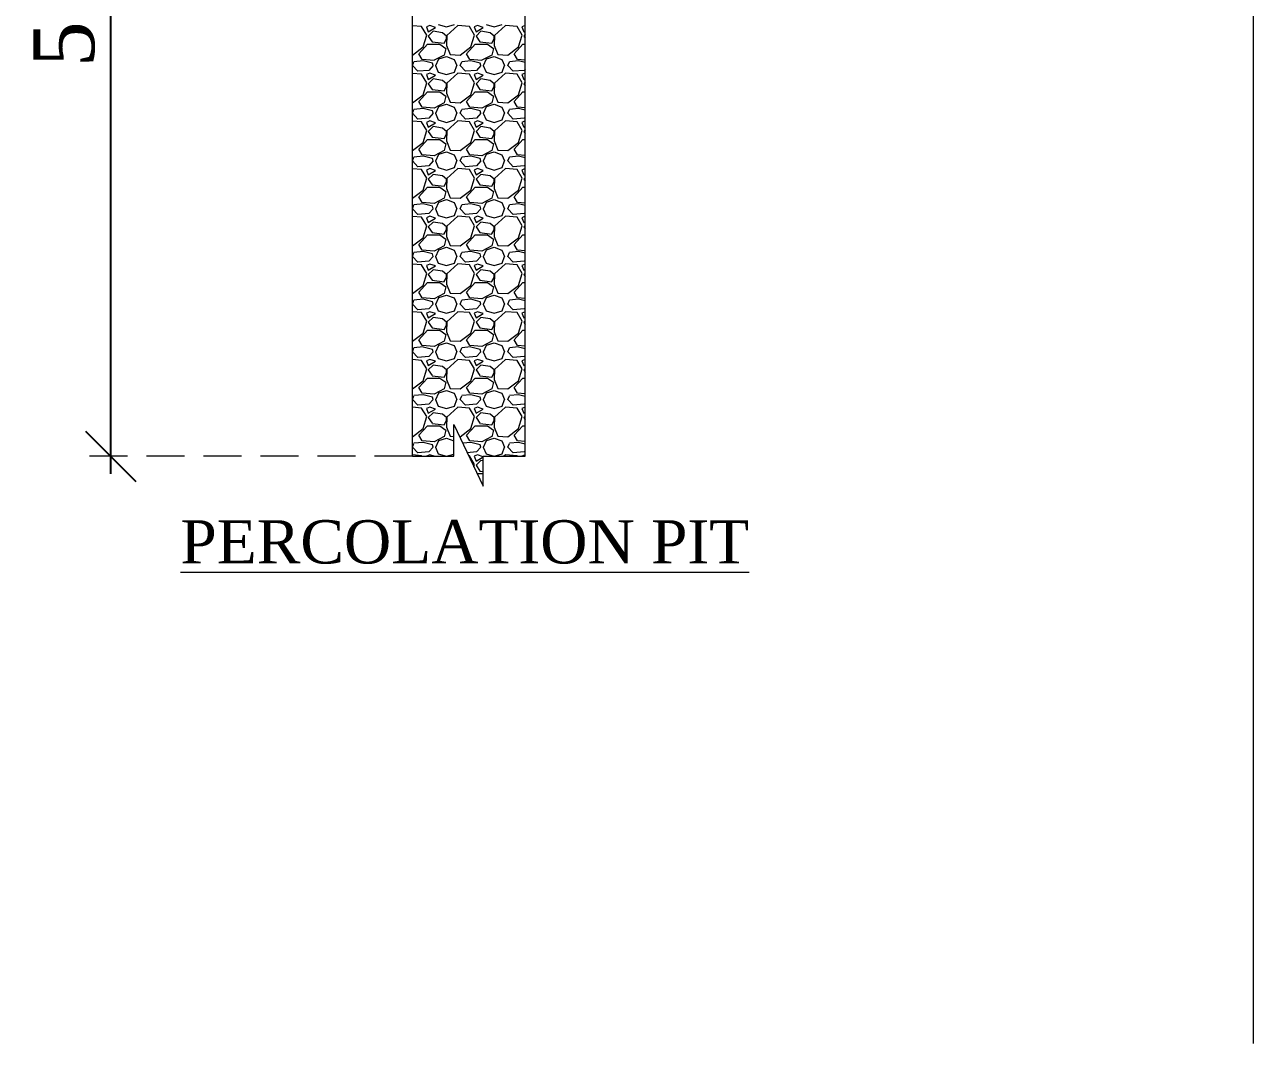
# Model space of a CAD drawing. Header units: metres. Extents: x -296 to -169, y -1394 to -1313.
# Drawn here: x -281.13 to -273.04, y -1393.79 to -1387.09 of the extents above; entities that cross this region are included whole.
import ezdxf

# ---------------------------------------------------------------- set-up
doc = ezdxf.new("R2010")
doc.units = ezdxf.units.M
doc.header["$MEASUREMENT"] = 0
doc.header["$PDMODE"] = 2
doc.linetypes.add('HIDDEN', pattern=[0.375, 0.25, -0.125])
doc.styles.add('Arial-Bold', font='times.ttf')
doc.styles.add('style3', font='times.ttf')
doc.dimstyles.new('Dimension_Inner', dxfattribs={"dimtxt": 0.23, "dimasz": 0.17, "dimexe": 0.18, "dimexo": 0.0625, "dimgap": 0.1, "dimtad": 1, "dimzin": 0, "dimdsep": 46, "dimtxsty": 'Standard', "dimblk": 'ARCHTICK', "dimcen": 0.09, "dimdle": 0.115, "dimse1": 1, "dimse2": 1, "dimclrd": 8, "dimclre": 3, "dimclrt": 9, "dimadec": 0, "dimazin": 0, "dimtfac": 1, "dimtix": 1, "dimtofl": 0, "dimtmove": 1, "dimatfit": 0, "dimfxl": 0, "dimtolj": 1, "dimtzin": 0, "dimarcsym": 0})

# ---------------------------------------------------------------- blocks, each defined once
blk = doc.blocks.new('_OBLIQUE')
at = {"color": 0, "linetype": 'ByBlock'}
blk.add_line((-0.5, -0.5), (0.5, 0.5), dxfattribs=at)
blk = doc.blocks.new('*D100')
at = {"color": 7, "linetype": 'ByBlock', "lineweight": -3, "ltscale": 0.01}
blk.add_line((-280.5598, -1390.0461), (-280.5598, -1383.6385), dxfattribs=at)
at = {"layer": 'Defpoints', "color": 0, "linetype": 'ByBlock', "lineweight": -3, "ltscale": 0.01}
for p in [(-280.5735, -1383.7535), (-280.5598, -1383.7535), (-280.5735, -1389.9311)]:
    blk.add_point(p, dxfattribs=at)
at = {"color": 7, "linetype": 'ByBlock', "lineweight": -3, "ltscale": 0.01, "xscale": 0.33, "yscale": 0.33, "zscale": 0.33}
for p, rotation in [((-280.5598, -1383.7535), 90), ((-280.5598, -1389.9311), 270)]:
    blk.add_blockref('_OBLIQUE', p, dxfattribs=dict(at, rotation=rotation))
at = {"color": 7, "linetype": 'ByBlock', "lineweight": 18, "ltscale": 0.01, "insert": (-280.8638, -1386.8423), "char_height": 0.4, "attachment_point": 5, "rotation": 90, "style": 'Arial-Bold'}
blk.add_mtext('\\A1;5.00', dxfattribs=at)

msp = doc.modelspace()

# ---------------------------------------------------------------- linework, layer by layer
at = {"linetype": 'ByBlock', "lineweight": 18, "ltscale": 0.01}
msp.add_line((-273.043, -1393.794), (-273.043, -1379.4365), dxfattribs=at)
at = {"lineweight": 18, "ltscale": 0.2}
for p, q in [((-278.5749, -1389.9311), (-278.5749, -1384.9891)), ((-277.8336, -1389.9311), (-277.8336, -1384.9891)), ((-278.5145, -1387.1031), (-278.5749, -1387.0981)), ((-278.4612, -1387.0969), (-278.4832, -1387.1064)), ((-278.4235, -1387.1095), (-278.4612, -1387.0969)), ((-278.4047, -1387.0906), (-278.3514, -1387.1063)), ((-278.3514, -1387.1063), (-278.298, -1387.0907)), ((-278.2763, -1387.0966), (-278.3485, -1387.1625)), ((-278.2007, -1387.1031), (-278.276, -1387.0968)), ((-278.1474, -1387.0969), (-278.1694, -1387.1064)), ((-278.1097, -1387.1095), (-278.1474, -1387.0969)), ((-278.0909, -1387.0906), (-278.0375, -1387.1063)), ((-278.0376, -1387.1063), (-277.9842, -1387.0907)), ((-277.9625, -1387.0966), (-278.0347, -1387.1625)), ((-277.8869, -1387.1031), (-277.9622, -1387.0968)), ((-277.8336, -1387.097), (-277.8555, -1387.1064)), ((-278.48, -1387.1596), (-278.5145, -1387.1032)), ((-278.5051, -1387.2381), (-278.48, -1387.1597)), ((-278.4832, -1387.1063), (-278.4706, -1387.1377)), ((-278.4706, -1387.1377), (-278.4236, -1387.1095)), ((-278.4392, -1387.1346), (-278.4706, -1387.166)), ((-278.4706, -1387.166), (-278.4455, -1387.2036)), ((-278.3765, -1387.144), (-278.4392, -1387.1345)), ((-278.3514, -1387.166), (-278.3765, -1387.144)), ((-278.3483, -1387.1628), (-278.3514, -1387.2287)), ((-278.3514, -1387.1848), (-278.3514, -1387.166)), ((-278.1662, -1387.1596), (-278.2007, -1387.1032)), ((-278.1913, -1387.2381), (-278.1662, -1387.1597)), ((-278.1693, -1387.1063), (-278.1568, -1387.1377)), ((-278.1568, -1387.1377), (-278.1097, -1387.1095)), ((-278.1254, -1387.1346), (-278.1568, -1387.166)), ((-278.1568, -1387.166), (-278.1317, -1387.2036)), ((-278.0626, -1387.144), (-278.1254, -1387.1345)), ((-278.0376, -1387.166), (-278.0627, -1387.144)), ((-278.0344, -1387.1628), (-278.0376, -1387.2287)), ((-278.0376, -1387.1848), (-278.0376, -1387.166)), ((-277.8523, -1387.1596), (-277.8869, -1387.1032)), ((-277.8775, -1387.2381), (-277.8524, -1387.1597)), ((-277.8555, -1387.1063), (-277.843, -1387.1377)), ((-277.843, -1387.1377), (-277.8336, -1387.1321)), ((-277.8336, -1387.1566), (-277.843, -1387.166)), ((-277.843, -1387.166), (-277.8336, -1387.18)), ((-278.5742, -1387.2915), (-278.5051, -1387.2381)), ((-278.5334, -1387.2821), (-278.4769, -1387.2193)), ((-278.4769, -1387.2193), (-278.3953, -1387.2193)), ((-278.4456, -1387.204), (-278.3671, -1387.2134)), ((-278.3953, -1387.2194), (-278.3545, -1387.2476)), ((-278.3671, -1387.213), (-278.3514, -1387.1848)), ((-278.3545, -1387.2475), (-278.3671, -1387.2915)), ((-278.3514, -1387.2287), (-278.3263, -1387.2884)), ((-278.2604, -1387.2915), (-278.1913, -1387.2381)), ((-278.2196, -1387.2821), (-278.1631, -1387.2193)), ((-278.1631, -1387.2193), (-278.0815, -1387.2193)), ((-278.1317, -1387.204), (-278.0533, -1387.2134)), ((-278.0815, -1387.2194), (-278.0407, -1387.2476)), ((-278.0533, -1387.213), (-278.0376, -1387.1848)), ((-278.0407, -1387.2475), (-278.0532, -1387.2915)), ((-278.0376, -1387.2287), (-278.0125, -1387.2884)), ((-277.9465, -1387.2915), (-277.8775, -1387.2381)), ((-277.9058, -1387.2821), (-277.8493, -1387.2193)), ((-277.8493, -1387.2193), (-277.8336, -1387.2193)), ((-278.5749, -1387.2914), (-278.5742, -1387.2914)), ((-278.5742, -1387.3605), (-278.5648, -1387.3354)), ((-278.5052, -1387.3289), (-278.5648, -1387.3352)), ((-278.5115, -1387.3198), (-278.5335, -1387.2821)), ((-278.433, -1387.3261), (-278.5114, -1387.3198)), ((-278.4424, -1387.3448), (-278.5051, -1387.3291)), ((-278.3672, -1387.2913), (-278.4331, -1387.3258)), ((-278.4204, -1387.3605), (-278.4016, -1387.3166)), ((-278.4016, -1387.3166), (-278.3514, -1387.3009)), ((-278.3514, -1387.3009), (-278.3012, -1387.3197)), ((-278.3263, -1387.2883), (-278.2604, -1387.2914)), ((-278.3011, -1387.3197), (-278.2823, -1387.3605)), ((-278.2604, -1387.3605), (-278.251, -1387.3354)), ((-278.1913, -1387.3289), (-278.251, -1387.3352)), ((-278.1977, -1387.3198), (-278.2196, -1387.2821)), ((-278.1192, -1387.3261), (-278.1976, -1387.3198)), ((-278.1286, -1387.3448), (-278.1913, -1387.3291)), ((-278.0534, -1387.2913), (-278.1193, -1387.3258)), ((-278.1066, -1387.3605), (-278.0878, -1387.3166)), ((-278.0878, -1387.3166), (-278.0376, -1387.3009)), ((-278.0375, -1387.3009), (-277.9873, -1387.3197)), ((-278.0125, -1387.2883), (-277.9466, -1387.2914)), ((-277.9873, -1387.3197), (-277.9685, -1387.3605)), ((-277.9465, -1387.3605), (-277.9371, -1387.3354)), ((-277.8775, -1387.3289), (-277.9371, -1387.3352)), ((-277.8839, -1387.3198), (-277.9058, -1387.2821)), ((-277.8336, -1387.3238), (-277.8838, -1387.3198)), ((-277.8336, -1387.3401), (-277.8775, -1387.3291)), ((-278.5145, -1387.4169), (-278.5749, -1387.4119)), ((-278.5396, -1387.3982), (-278.5741, -1387.3605)), ((-278.4669, -1387.3919), (-278.5391, -1387.3982)), ((-278.48, -1387.4735), (-278.5145, -1387.417)), ((-278.4612, -1387.4108), (-278.4832, -1387.4202)), ((-278.4832, -1387.4202), (-278.4706, -1387.4515)), ((-278.4392, -1387.3606), (-278.4675, -1387.3919)), ((-278.4235, -1387.4233), (-278.4612, -1387.4107)), ((-278.4392, -1387.3605), (-278.4424, -1387.3448)), ((-278.4236, -1387.3605), (-278.4047, -1387.4045)), ((-278.4047, -1387.4045), (-278.3514, -1387.4202)), ((-278.3514, -1387.4202), (-278.298, -1387.4045)), ((-278.2763, -1387.4104), (-278.3485, -1387.4763)), ((-278.298, -1387.4045), (-278.2823, -1387.3605)), ((-278.2007, -1387.4169), (-278.276, -1387.4107)), ((-278.2258, -1387.3982), (-278.2603, -1387.3605)), ((-278.1531, -1387.3919), (-278.2252, -1387.3982)), ((-278.1662, -1387.4735), (-278.2007, -1387.417)), ((-278.1474, -1387.4108), (-278.1694, -1387.4202)), ((-278.1693, -1387.4202), (-278.1568, -1387.4515)), ((-278.1254, -1387.3606), (-278.1536, -1387.3919)), ((-278.1097, -1387.4233), (-278.1474, -1387.4107)), ((-278.1254, -1387.3605), (-278.1286, -1387.3448)), ((-278.1098, -1387.3605), (-278.0909, -1387.4045)), ((-278.0909, -1387.4045), (-278.0375, -1387.4202)), ((-278.0376, -1387.4202), (-277.9842, -1387.4045)), ((-277.9625, -1387.4104), (-278.0347, -1387.4763)), ((-277.9842, -1387.4045), (-277.9685, -1387.3605)), ((-277.8869, -1387.4169), (-277.9622, -1387.4107)), ((-277.912, -1387.3982), (-277.9465, -1387.3605)), ((-277.8392, -1387.3919), (-277.9114, -1387.3982)), ((-277.8523, -1387.4735), (-277.8869, -1387.417)), ((-277.8336, -1387.4108), (-277.8555, -1387.4202)), ((-277.8555, -1387.4202), (-277.843, -1387.4515)), ((-277.8336, -1387.385), (-277.8398, -1387.3919)), ((-278.5051, -1387.552), (-278.48, -1387.4735)), ((-278.4706, -1387.4515), (-278.4236, -1387.4233)), ((-278.4392, -1387.4484), (-278.4706, -1387.4798)), ((-278.4706, -1387.4798), (-278.4455, -1387.5174)), ((-278.3765, -1387.4578), (-278.4392, -1387.4484)), ((-278.3514, -1387.4798), (-278.3765, -1387.4578)), ((-278.3671, -1387.5268), (-278.3514, -1387.4986)), ((-278.3483, -1387.4766), (-278.3514, -1387.5425)), ((-278.3514, -1387.4986), (-278.3514, -1387.4798)), ((-278.1913, -1387.552), (-278.1662, -1387.4735)), ((-278.1568, -1387.4515), (-278.1097, -1387.4233)), ((-278.1254, -1387.4484), (-278.1568, -1387.4798)), ((-278.1568, -1387.4798), (-278.1317, -1387.5174)), ((-278.0626, -1387.4578), (-278.1254, -1387.4484)), ((-278.0376, -1387.4798), (-278.0627, -1387.4578)), ((-278.0533, -1387.5268), (-278.0376, -1387.4986)), ((-278.0344, -1387.4766), (-278.0376, -1387.5425)), ((-278.0376, -1387.4986), (-278.0376, -1387.4798)), ((-277.8775, -1387.552), (-277.8524, -1387.4735)), ((-277.843, -1387.4515), (-277.8336, -1387.4459)), ((-277.8336, -1387.4704), (-277.843, -1387.4798)), ((-277.843, -1387.4798), (-277.8336, -1387.4938)), ((-278.5742, -1387.6053), (-278.5051, -1387.552)), ((-278.5334, -1387.5959), (-278.4769, -1387.5331)), ((-278.4769, -1387.5331), (-278.3953, -1387.5331)), ((-278.4456, -1387.5178), (-278.3671, -1387.5272)), ((-278.3953, -1387.5332), (-278.3545, -1387.5614)), ((-278.3545, -1387.5614), (-278.3671, -1387.6053)), ((-278.3514, -1387.5425), (-278.3263, -1387.6022)), ((-278.2604, -1387.6053), (-278.1913, -1387.552)), ((-278.2196, -1387.5959), (-278.1631, -1387.5331)), ((-278.1631, -1387.5331), (-278.0815, -1387.5331)), ((-278.1317, -1387.5178), (-278.0533, -1387.5272)), ((-278.0815, -1387.5332), (-278.0407, -1387.5614)), ((-278.0407, -1387.5614), (-278.0532, -1387.6053)), ((-278.0376, -1387.5425), (-278.0125, -1387.6022)), ((-277.9465, -1387.6053), (-277.8775, -1387.552)), ((-277.9058, -1387.5959), (-277.8493, -1387.5331)), ((-277.8493, -1387.5331), (-277.8336, -1387.5331)), ((-278.5749, -1387.6052), (-278.5742, -1387.6052)), ((-278.5742, -1387.6743), (-278.5648, -1387.6492)), ((-278.5052, -1387.6428), (-278.5648, -1387.649)), ((-278.5115, -1387.6336), (-278.5335, -1387.5959)), ((-278.433, -1387.6399), (-278.5114, -1387.6336)), ((-278.4424, -1387.6587), (-278.5051, -1387.643)), ((-278.4392, -1387.6743), (-278.4424, -1387.6587)), ((-278.3672, -1387.6051), (-278.4331, -1387.6396)), ((-278.4204, -1387.6743), (-278.4016, -1387.6304)), ((-278.4016, -1387.6304), (-278.3514, -1387.6147)), ((-278.3514, -1387.6147), (-278.3012, -1387.6335)), ((-278.3263, -1387.6021), (-278.2604, -1387.6052)), ((-278.3011, -1387.6336), (-278.2823, -1387.6744)), ((-278.2604, -1387.6743), (-278.251, -1387.6492)), ((-278.1913, -1387.6428), (-278.251, -1387.649)), ((-278.1977, -1387.6336), (-278.2196, -1387.5959)), ((-278.1192, -1387.6399), (-278.1976, -1387.6336)), ((-278.1286, -1387.6587), (-278.1913, -1387.643)), ((-278.1254, -1387.6743), (-278.1286, -1387.6587)), ((-278.0534, -1387.6051), (-278.1193, -1387.6396)), ((-278.1066, -1387.6743), (-278.0878, -1387.6304)), ((-278.0878, -1387.6304), (-278.0376, -1387.6147)), ((-278.0375, -1387.6147), (-277.9873, -1387.6335)), ((-278.0125, -1387.6021), (-277.9466, -1387.6052)), ((-277.9873, -1387.6336), (-277.9685, -1387.6744)), ((-277.9465, -1387.6743), (-277.9371, -1387.6492)), ((-277.8775, -1387.6428), (-277.9371, -1387.649)), ((-277.8839, -1387.6336), (-277.9058, -1387.5959)), ((-277.8336, -1387.6376), (-277.8838, -1387.6336)), ((-277.8336, -1387.6539), (-277.8775, -1387.643)), ((-278.5145, -1387.7308), (-278.5749, -1387.7257)), ((-278.5396, -1387.712), (-278.5741, -1387.6743)), ((-278.4669, -1387.7057), (-278.5391, -1387.712)), ((-278.48, -1387.7873), (-278.5145, -1387.7308)), ((-278.4612, -1387.7246), (-278.4832, -1387.734)), ((-278.4832, -1387.734), (-278.4706, -1387.7654)), ((-278.4706, -1387.7654), (-278.4236, -1387.7371)), ((-278.4392, -1387.6744), (-278.4675, -1387.7058)), ((-278.4235, -1387.7371), (-278.4612, -1387.7246)), ((-278.4236, -1387.6744), (-278.4047, -1387.7183)), ((-278.4047, -1387.7183), (-278.3514, -1387.734)), ((-278.3514, -1387.734), (-278.298, -1387.7183)), ((-278.2763, -1387.7243), (-278.3485, -1387.7902)), ((-278.298, -1387.7183), (-278.2823, -1387.6743)), ((-278.2007, -1387.7308), (-278.276, -1387.7245)), ((-278.2258, -1387.712), (-278.2603, -1387.6743)), ((-278.1531, -1387.7057), (-278.2252, -1387.712)), ((-278.1662, -1387.7873), (-278.2007, -1387.7308)), ((-278.1474, -1387.7246), (-278.1694, -1387.734)), ((-278.1693, -1387.734), (-278.1568, -1387.7654)), ((-278.1568, -1387.7654), (-278.1097, -1387.7371)), ((-278.1254, -1387.6744), (-278.1536, -1387.7058)), ((-278.1097, -1387.7371), (-278.1474, -1387.7246)), ((-278.1098, -1387.6744), (-278.0909, -1387.7183)), ((-278.0909, -1387.7183), (-278.0375, -1387.734)), ((-278.0376, -1387.734), (-277.9842, -1387.7183)), ((-277.9625, -1387.7243), (-278.0347, -1387.7902)), ((-277.9842, -1387.7183), (-277.9685, -1387.6743)), ((-277.8869, -1387.7308), (-277.9622, -1387.7245)), ((-277.912, -1387.712), (-277.9465, -1387.6743)), ((-277.8392, -1387.7057), (-277.9114, -1387.712)), ((-277.8523, -1387.7873), (-277.8869, -1387.7308)), ((-277.8336, -1387.7246), (-277.8555, -1387.734)), ((-277.8555, -1387.734), (-277.843, -1387.7654)), ((-277.8336, -1387.6988), (-277.8398, -1387.7058)), ((-278.5051, -1387.8658), (-278.48, -1387.7873)), ((-278.4392, -1387.7622), (-278.4706, -1387.7936)), ((-278.4706, -1387.7936), (-278.4455, -1387.8313)), ((-278.3765, -1387.7716), (-278.4392, -1387.7622)), ((-278.3514, -1387.7936), (-278.3765, -1387.7717)), ((-278.3671, -1387.8407), (-278.3514, -1387.8124)), ((-278.3483, -1387.7905), (-278.3514, -1387.8564)), ((-278.3514, -1387.8124), (-278.3514, -1387.7936)), ((-278.1913, -1387.8658), (-278.1662, -1387.7873)), ((-278.1254, -1387.7622), (-278.1568, -1387.7936)), ((-278.1568, -1387.7936), (-278.1317, -1387.8313)), ((-278.0626, -1387.7716), (-278.1254, -1387.7622)), ((-278.0376, -1387.7936), (-278.0627, -1387.7717)), ((-278.0533, -1387.8407), (-278.0376, -1387.8124)), ((-278.0344, -1387.7905), (-278.0376, -1387.8564)), ((-278.0376, -1387.8124), (-278.0376, -1387.7936)), ((-277.8775, -1387.8658), (-277.8524, -1387.7873)), ((-277.843, -1387.7654), (-277.8336, -1387.7597)), ((-277.8336, -1387.7842), (-277.843, -1387.7936)), ((-277.843, -1387.7936), (-277.8336, -1387.8077)), ((-278.5742, -1387.9191), (-278.5051, -1387.8658)), ((-278.5334, -1387.9097), (-278.4769, -1387.8469)), ((-278.4769, -1387.8469), (-278.3953, -1387.8469)), ((-278.4456, -1387.8316), (-278.3671, -1387.841)), ((-278.3953, -1387.847), (-278.3545, -1387.8753)), ((-278.3545, -1387.8752), (-278.3671, -1387.9191)), ((-278.3514, -1387.8564), (-278.3263, -1387.916)), ((-278.2604, -1387.9191), (-278.1913, -1387.8658)), ((-278.2196, -1387.9097), (-278.1631, -1387.8469)), ((-278.1631, -1387.8469), (-278.0815, -1387.8469)), ((-278.1317, -1387.8316), (-278.0533, -1387.841)), ((-278.0815, -1387.847), (-278.0407, -1387.8753)), ((-278.0407, -1387.8752), (-278.0532, -1387.9191)), ((-278.0376, -1387.8564), (-278.0125, -1387.916)), ((-277.9465, -1387.9191), (-277.8775, -1387.8658)), ((-277.9058, -1387.9097), (-277.8493, -1387.8469)), ((-277.8493, -1387.8469), (-277.8336, -1387.8469)), ((-278.5749, -1387.919), (-278.5742, -1387.919)), ((-278.5742, -1387.9882), (-278.5648, -1387.9631)), ((-278.5396, -1388.0258), (-278.5741, -1387.9882)), ((-278.5052, -1387.9566), (-278.5648, -1387.9629)), ((-278.5115, -1387.9474), (-278.5335, -1387.9097)), ((-278.433, -1387.9537), (-278.5114, -1387.9474)), ((-278.4424, -1387.9725), (-278.5051, -1387.9568)), ((-278.4392, -1387.9882), (-278.4675, -1388.0196)), ((-278.4392, -1387.9882), (-278.4424, -1387.9725)), ((-278.3672, -1387.9189), (-278.4331, -1387.9534)), ((-278.4236, -1387.9882), (-278.4047, -1388.0321)), ((-278.4204, -1387.9882), (-278.4016, -1387.9442)), ((-278.4016, -1387.9443), (-278.3514, -1387.9286)), ((-278.3514, -1387.9285), (-278.3012, -1387.9473)), ((-278.3263, -1387.9159), (-278.2604, -1387.919)), ((-278.3011, -1387.9474), (-278.2823, -1387.9882)), ((-278.298, -1388.0321), (-278.2823, -1387.9882)), ((-278.2604, -1387.9882), (-278.251, -1387.9631)), ((-278.2258, -1388.0258), (-278.2603, -1387.9882)), ((-278.1913, -1387.9566), (-278.251, -1387.9629)), ((-278.1977, -1387.9474), (-278.2196, -1387.9097)), ((-278.1192, -1387.9537), (-278.1976, -1387.9474)), ((-278.1286, -1387.9725), (-278.1913, -1387.9568)), ((-278.1254, -1387.9882), (-278.1536, -1388.0196)), ((-278.1254, -1387.9882), (-278.1286, -1387.9725)), ((-278.0534, -1387.9189), (-278.1193, -1387.9534)), ((-278.1098, -1387.9882), (-278.0909, -1388.0321)), ((-278.1066, -1387.9882), (-278.0878, -1387.9442)), ((-278.0878, -1387.9443), (-278.0376, -1387.9286)), ((-278.0375, -1387.9285), (-277.9873, -1387.9473)), ((-278.0125, -1387.9159), (-277.9466, -1387.919)), ((-277.9873, -1387.9474), (-277.9685, -1387.9882)), ((-277.9842, -1388.0321), (-277.9685, -1387.9882)), ((-277.9465, -1387.9882), (-277.9371, -1387.9631)), ((-277.912, -1388.0258), (-277.9465, -1387.9882)), ((-277.8775, -1387.9566), (-277.9371, -1387.9629)), ((-277.8839, -1387.9474), (-277.9058, -1387.9097)), ((-277.8336, -1387.9515), (-277.8838, -1387.9474)), ((-277.8336, -1387.9678), (-277.8775, -1387.9568)), ((-278.5145, -1388.0446), (-278.5749, -1388.0395)), ((-278.4669, -1388.0195), (-278.5391, -1388.0258)), ((-278.48, -1388.1011), (-278.5145, -1388.0446)), ((-278.4612, -1388.0384), (-278.4832, -1388.0478)), ((-278.4832, -1388.0478), (-278.4706, -1388.0792)), ((-278.4706, -1388.0792), (-278.4236, -1388.0509)), ((-278.4235, -1388.0509), (-278.4612, -1388.0384)), ((-278.4047, -1388.0321), (-278.3514, -1388.0478)), ((-278.3514, -1388.0478), (-278.298, -1388.0321)), ((-278.2763, -1388.0381), (-278.3485, -1388.104)), ((-278.2007, -1388.0446), (-278.276, -1388.0383)), ((-278.1531, -1388.0195), (-278.2252, -1388.0258)), ((-278.1662, -1388.1011), (-278.2007, -1388.0446)), ((-278.1474, -1388.0384), (-278.1694, -1388.0478)), ((-278.1693, -1388.0478), (-278.1568, -1388.0792)), ((-278.1568, -1388.0792), (-278.1097, -1388.0509)), ((-278.1097, -1388.0509), (-278.1474, -1388.0384)), ((-278.0909, -1388.0321), (-278.0375, -1388.0478)), ((-278.0376, -1388.0478), (-277.9842, -1388.0321)), ((-277.9625, -1388.0381), (-278.0347, -1388.104)), ((-277.8869, -1388.0446), (-277.9622, -1388.0383)), ((-277.8392, -1388.0195), (-277.9114, -1388.0258)), ((-277.8523, -1388.1011), (-277.8869, -1388.0446)), ((-277.8336, -1388.0384), (-277.8555, -1388.0478)), ((-277.8555, -1388.0478), (-277.843, -1388.0792)), ((-277.8336, -1388.0127), (-277.8398, -1388.0196)), ((-278.5051, -1388.1796), (-278.48, -1388.1011)), ((-278.4392, -1388.076), (-278.4706, -1388.1074)), ((-278.4706, -1388.1074), (-278.4455, -1388.1451)), ((-278.4456, -1388.1454), (-278.3671, -1388.1549)), ((-278.3765, -1388.0854), (-278.4392, -1388.076)), ((-278.3514, -1388.1075), (-278.3765, -1388.0855)), ((-278.3671, -1388.1545), (-278.3514, -1388.1262)), ((-278.3483, -1388.1043), (-278.3514, -1388.1702)), ((-278.3514, -1388.1262), (-278.3514, -1388.1074)), ((-278.1913, -1388.1796), (-278.1662, -1388.1011)), ((-278.1254, -1388.076), (-278.1568, -1388.1074)), ((-278.1568, -1388.1074), (-278.1317, -1388.1451)), ((-278.1317, -1388.1454), (-278.0533, -1388.1549)), ((-278.0626, -1388.0854), (-278.1254, -1388.076)), ((-278.0376, -1388.1075), (-278.0627, -1388.0855)), ((-278.0533, -1388.1545), (-278.0376, -1388.1262)), ((-278.0344, -1388.1043), (-278.0376, -1388.1702)), ((-278.0376, -1388.1262), (-278.0376, -1388.1074)), ((-277.8775, -1388.1796), (-277.8524, -1388.1011)), ((-277.843, -1388.0792), (-277.8336, -1388.0735)), ((-277.8336, -1388.098), (-277.843, -1388.1074)), ((-277.843, -1388.1074), (-277.8336, -1388.1215)), ((-278.5742, -1388.233), (-278.5051, -1388.1796)), ((-278.5115, -1388.2612), (-278.5335, -1388.2236)), ((-278.5334, -1388.2235), (-278.4769, -1388.1608)), ((-278.4769, -1388.1608), (-278.3953, -1388.1608)), ((-278.3953, -1388.1608), (-278.3545, -1388.1891)), ((-278.3545, -1388.189), (-278.3671, -1388.2329)), ((-278.3514, -1388.1702), (-278.3263, -1388.2298)), ((-278.3263, -1388.2297), (-278.2604, -1388.2329)), ((-278.2604, -1388.233), (-278.1913, -1388.1796)), ((-278.2196, -1388.2235), (-278.1631, -1388.1608)), ((-278.1977, -1388.2612), (-278.2196, -1388.2236)), ((-278.1631, -1388.1608), (-278.0815, -1388.1608)), ((-278.0815, -1388.1608), (-278.0407, -1388.1891)), ((-278.0407, -1388.189), (-278.0532, -1388.2329)), ((-278.0376, -1388.1702), (-278.0125, -1388.2298)), ((-278.0125, -1388.2297), (-277.9466, -1388.2329)), ((-277.9465, -1388.233), (-277.8775, -1388.1796)), ((-277.9058, -1388.2235), (-277.8493, -1388.1608)), ((-277.8839, -1388.2612), (-277.9058, -1388.2236)), ((-277.8493, -1388.1608), (-277.8336, -1388.1608)), ((-278.5749, -1388.2328), (-278.5742, -1388.2329)), ((-278.5742, -1388.302), (-278.5648, -1388.2769)), ((-278.5396, -1388.3396), (-278.5741, -1388.302)), ((-278.5052, -1388.2704), (-278.5648, -1388.2767)), ((-278.433, -1388.2675), (-278.5114, -1388.2613)), ((-278.4424, -1388.2863), (-278.5051, -1388.2706)), ((-278.4392, -1388.302), (-278.4675, -1388.3334)), ((-278.4392, -1388.302), (-278.4424, -1388.2863)), ((-278.3672, -1388.2327), (-278.4331, -1388.2672)), ((-278.4236, -1388.302), (-278.4047, -1388.3459)), ((-278.4204, -1388.302), (-278.4016, -1388.2581)), ((-278.4016, -1388.2581), (-278.3514, -1388.2424)), ((-278.3514, -1388.2423), (-278.3012, -1388.2612)), ((-278.3011, -1388.2612), (-278.2823, -1388.302)), ((-278.298, -1388.3459), (-278.2823, -1388.302)), ((-278.2604, -1388.302), (-278.251, -1388.2769)), ((-278.2258, -1388.3396), (-278.2603, -1388.302)), ((-278.1913, -1388.2704), (-278.251, -1388.2767)), ((-278.1192, -1388.2675), (-278.1976, -1388.2613)), ((-278.1286, -1388.2863), (-278.1913, -1388.2706)), ((-278.1254, -1388.302), (-278.1536, -1388.3334)), ((-278.1254, -1388.302), (-278.1286, -1388.2863)), ((-278.0534, -1388.2327), (-278.1193, -1388.2672)), ((-278.1098, -1388.302), (-278.0909, -1388.3459)), ((-278.1066, -1388.302), (-278.0878, -1388.2581)), ((-278.0878, -1388.2581), (-278.0376, -1388.2424)), ((-278.0375, -1388.2423), (-277.9873, -1388.2612)), ((-277.9873, -1388.2612), (-277.9685, -1388.302)), ((-277.9842, -1388.3459), (-277.9685, -1388.302)), ((-277.9465, -1388.302), (-277.9371, -1388.2769)), ((-277.912, -1388.3396), (-277.9465, -1388.302)), ((-277.8775, -1388.2704), (-277.9371, -1388.2767)), ((-277.8336, -1388.2653), (-277.8838, -1388.2613)), ((-277.8336, -1388.2816), (-277.8775, -1388.2706)), ((-278.5145, -1388.3584), (-278.5749, -1388.3534)), ((-278.4669, -1388.3334), (-278.5391, -1388.3396)), ((-278.48, -1388.4149), (-278.5145, -1388.3584)), ((-278.4612, -1388.3522), (-278.4832, -1388.3616)), ((-278.4832, -1388.3616), (-278.4706, -1388.393)), ((-278.4706, -1388.393), (-278.4236, -1388.3648)), ((-278.4392, -1388.3899), (-278.4706, -1388.4212)), ((-278.4235, -1388.3648), (-278.4612, -1388.3522)), ((-278.3765, -1388.3992), (-278.4392, -1388.3898)), ((-278.4047, -1388.3459), (-278.3514, -1388.3616)), ((-278.3514, -1388.3616), (-278.298, -1388.3459)), ((-278.2763, -1388.3519), (-278.3485, -1388.4178)), ((-278.2007, -1388.3584), (-278.276, -1388.3521)), ((-278.1531, -1388.3334), (-278.2252, -1388.3396)), ((-278.1662, -1388.4149), (-278.2007, -1388.3584)), ((-278.1474, -1388.3522), (-278.1694, -1388.3616)), ((-278.1693, -1388.3616), (-278.1568, -1388.393)), ((-278.1568, -1388.393), (-278.1097, -1388.3648)), ((-278.1254, -1388.3899), (-278.1568, -1388.4212)), ((-278.1097, -1388.3648), (-278.1474, -1388.3522)), ((-278.0626, -1388.3992), (-278.1254, -1388.3898)), ((-278.0909, -1388.3459), (-278.0375, -1388.3616)), ((-278.0376, -1388.3616), (-277.9842, -1388.3459)), ((-277.9625, -1388.3519), (-278.0347, -1388.4178)), ((-277.8869, -1388.3584), (-277.9622, -1388.3521)), ((-277.8392, -1388.3334), (-277.9114, -1388.3396)), ((-277.8523, -1388.4149), (-277.8869, -1388.3584)), ((-277.8336, -1388.3522), (-277.8555, -1388.3616)), ((-277.8555, -1388.3616), (-277.843, -1388.393)), ((-277.843, -1388.393), (-277.8336, -1388.3874)), ((-277.8336, -1388.3265), (-277.8398, -1388.3334)), ((-278.5051, -1388.4934), (-278.48, -1388.415)), ((-278.4706, -1388.4212), (-278.4455, -1388.4589)), ((-278.4456, -1388.4593), (-278.3671, -1388.4687)), ((-278.3514, -1388.4213), (-278.3765, -1388.3993)), ((-278.3671, -1388.4683), (-278.3514, -1388.4401)), ((-278.3483, -1388.4181), (-278.3514, -1388.484)), ((-278.3514, -1388.4401), (-278.3514, -1388.4212)), ((-278.1913, -1388.4934), (-278.1662, -1388.415)), ((-278.1568, -1388.4212), (-278.1317, -1388.4589)), ((-278.1317, -1388.4593), (-278.0533, -1388.4687)), ((-278.0376, -1388.4213), (-278.0627, -1388.3993)), ((-278.0533, -1388.4683), (-278.0376, -1388.4401)), ((-278.0344, -1388.4181), (-278.0376, -1388.484)), ((-278.0376, -1388.4401), (-278.0376, -1388.4212)), ((-277.8775, -1388.4934), (-277.8524, -1388.415)), ((-277.8336, -1388.4119), (-277.843, -1388.4212)), ((-277.843, -1388.4212), (-277.8336, -1388.4353)), ((-278.5749, -1388.5466), (-278.5742, -1388.5467)), ((-278.5742, -1388.5468), (-278.5051, -1388.4934)), ((-278.5115, -1388.575), (-278.5335, -1388.5374)), ((-278.5334, -1388.5374), (-278.4769, -1388.4746)), ((-278.4769, -1388.4746), (-278.3953, -1388.4746)), ((-278.3672, -1388.5465), (-278.4331, -1388.5811)), ((-278.3953, -1388.4747), (-278.3545, -1388.5029)), ((-278.3545, -1388.5028), (-278.3671, -1388.5468)), ((-278.3514, -1388.484), (-278.3263, -1388.5436)), ((-278.3263, -1388.5435), (-278.2604, -1388.5467)), ((-278.2604, -1388.5468), (-278.1913, -1388.4934)), ((-278.2196, -1388.5374), (-278.1631, -1388.4746)), ((-278.1977, -1388.575), (-278.2196, -1388.5374)), ((-278.1631, -1388.4746), (-278.0815, -1388.4746)), ((-278.0534, -1388.5465), (-278.1193, -1388.5811)), ((-278.0815, -1388.4747), (-278.0407, -1388.5029)), ((-278.0407, -1388.5028), (-278.0532, -1388.5468)), ((-278.0376, -1388.484), (-278.0125, -1388.5436)), ((-278.0125, -1388.5435), (-277.9466, -1388.5467)), ((-277.9465, -1388.5468), (-277.8775, -1388.4934)), ((-277.9058, -1388.5374), (-277.8493, -1388.4746)), ((-277.8839, -1388.575), (-277.9058, -1388.5374)), ((-277.8493, -1388.4746), (-277.8336, -1388.4746)), ((-278.5742, -1388.6158), (-278.5648, -1388.5907)), ((-278.5396, -1388.6535), (-278.5741, -1388.6158)), ((-278.5052, -1388.5842), (-278.5648, -1388.5905)), ((-278.433, -1388.5814), (-278.5114, -1388.5751)), ((-278.4424, -1388.6001), (-278.5051, -1388.5844)), ((-278.4392, -1388.6158), (-278.4675, -1388.6472)), ((-278.4392, -1388.6158), (-278.4424, -1388.6001)), ((-278.4236, -1388.6158), (-278.4047, -1388.6598)), ((-278.4204, -1388.6158), (-278.4016, -1388.5719)), ((-278.4016, -1388.5719), (-278.3514, -1388.5562)), ((-278.3514, -1388.5561), (-278.3012, -1388.575)), ((-278.3011, -1388.575), (-278.2823, -1388.6158)), ((-278.298, -1388.6597), (-278.2823, -1388.6158)), ((-278.2604, -1388.6158), (-278.251, -1388.5907)), ((-278.2258, -1388.6535), (-278.2603, -1388.6158)), ((-278.1913, -1388.5842), (-278.251, -1388.5905)), ((-278.1192, -1388.5814), (-278.1976, -1388.5751)), ((-278.1286, -1388.6001), (-278.1913, -1388.5844)), ((-278.1254, -1388.6158), (-278.1536, -1388.6472)), ((-278.1254, -1388.6158), (-278.1286, -1388.6001)), ((-278.1098, -1388.6158), (-278.0909, -1388.6598)), ((-278.1066, -1388.6158), (-278.0878, -1388.5719)), ((-278.0878, -1388.5719), (-278.0376, -1388.5562)), ((-278.0375, -1388.5561), (-277.9873, -1388.575)), ((-277.9873, -1388.575), (-277.9685, -1388.6158)), ((-277.9842, -1388.6597), (-277.9685, -1388.6158)), ((-277.9465, -1388.6158), (-277.9371, -1388.5907)), ((-277.912, -1388.6535), (-277.9465, -1388.6158)), ((-277.8775, -1388.5842), (-277.9371, -1388.5905)), ((-277.8336, -1388.5791), (-277.8838, -1388.5751)), ((-277.8336, -1388.5954), (-277.8775, -1388.5844)), ((-278.5145, -1388.6722), (-278.5749, -1388.6672)), ((-278.4669, -1388.6472), (-278.5391, -1388.6534)), ((-278.48, -1388.7288), (-278.5145, -1388.6723)), ((-278.4612, -1388.6661), (-278.4832, -1388.6755)), ((-278.4832, -1388.6754), (-278.4706, -1388.7068)), ((-278.4706, -1388.7068), (-278.4236, -1388.6786)), ((-278.4392, -1388.7037), (-278.4706, -1388.7351)), ((-278.4235, -1388.6786), (-278.4612, -1388.666)), ((-278.3765, -1388.7131), (-278.4392, -1388.7037)), ((-278.4047, -1388.6598), (-278.3514, -1388.6754)), ((-278.3514, -1388.7351), (-278.3765, -1388.7131)), ((-278.3514, -1388.6755), (-278.298, -1388.6598)), ((-278.2763, -1388.6657), (-278.3485, -1388.7316)), ((-278.2007, -1388.6722), (-278.276, -1388.6659)), ((-278.1531, -1388.6472), (-278.2252, -1388.6534)), ((-278.1662, -1388.7288), (-278.2007, -1388.6723)), ((-278.1474, -1388.6661), (-278.1694, -1388.6755)), ((-278.1693, -1388.6754), (-278.1568, -1388.7068)), ((-278.1568, -1388.7068), (-278.1097, -1388.6786)), ((-278.1254, -1388.7037), (-278.1568, -1388.7351)), ((-278.1097, -1388.6786), (-278.1474, -1388.666)), ((-278.0626, -1388.7131), (-278.1254, -1388.7037)), ((-278.0909, -1388.6598), (-278.0375, -1388.6754)), ((-278.0376, -1388.7351), (-278.0627, -1388.7131)), ((-278.0376, -1388.6755), (-277.9842, -1388.6598)), ((-277.9625, -1388.6657), (-278.0347, -1388.7316)), ((-277.8869, -1388.6722), (-277.9622, -1388.6659)), ((-277.8392, -1388.6472), (-277.9114, -1388.6534)), ((-277.8523, -1388.7288), (-277.8869, -1388.6723)), ((-277.8336, -1388.6661), (-277.8555, -1388.6755)), ((-277.8555, -1388.6754), (-277.843, -1388.7068)), ((-277.843, -1388.7068), (-277.8336, -1388.7012)), ((-277.8336, -1388.6403), (-277.8398, -1388.6472)), ((-278.5334, -1388.8512), (-278.4769, -1388.7884)), ((-278.5051, -1388.8072), (-278.48, -1388.7288)), ((-278.4769, -1388.7884), (-278.3953, -1388.7884)), ((-278.4706, -1388.7351), (-278.4455, -1388.7727)), ((-278.4456, -1388.7731), (-278.3671, -1388.7825)), ((-278.3953, -1388.7885), (-278.3545, -1388.8167)), ((-278.3671, -1388.7821), (-278.3514, -1388.7539)), ((-278.3483, -1388.7319), (-278.3514, -1388.7978)), ((-278.3514, -1388.7539), (-278.3514, -1388.7351)), ((-278.2196, -1388.8512), (-278.1631, -1388.7884)), ((-278.1913, -1388.8072), (-278.1662, -1388.7288)), ((-278.1631, -1388.7884), (-278.0815, -1388.7884)), ((-278.1568, -1388.7351), (-278.1317, -1388.7727)), ((-278.1317, -1388.7731), (-278.0533, -1388.7825)), ((-278.0815, -1388.7885), (-278.0407, -1388.8167)), ((-278.0533, -1388.7821), (-278.0376, -1388.7539)), ((-278.0344, -1388.7319), (-278.0376, -1388.7978)), ((-278.0376, -1388.7539), (-278.0376, -1388.7351)), ((-277.9058, -1388.8512), (-277.8493, -1388.7884)), ((-277.8775, -1388.8072), (-277.8524, -1388.7288)), ((-277.8493, -1388.7884), (-277.8336, -1388.7884)), ((-277.8336, -1388.7257), (-277.843, -1388.7351)), ((-277.843, -1388.7351), (-277.8336, -1388.7491)), ((-278.5749, -1388.8605), (-278.5742, -1388.8605)), ((-278.5742, -1388.8606), (-278.5051, -1388.8073)), ((-278.5115, -1388.8889), (-278.5335, -1388.8512)), ((-278.3672, -1388.8604), (-278.4331, -1388.8949)), ((-278.4016, -1388.8857), (-278.3514, -1388.87)), ((-278.3545, -1388.8167), (-278.3671, -1388.8606)), ((-278.3514, -1388.7978), (-278.3263, -1388.8575)), ((-278.3514, -1388.87), (-278.3012, -1388.8888)), ((-278.3263, -1388.8574), (-278.2604, -1388.8605)), ((-278.2604, -1388.8606), (-278.1913, -1388.8073)), ((-278.1977, -1388.8889), (-278.2196, -1388.8512)), ((-278.0534, -1388.8604), (-278.1193, -1388.8949)), ((-278.0878, -1388.8857), (-278.0376, -1388.87)), ((-278.0407, -1388.8167), (-278.0532, -1388.8606)), ((-278.0376, -1388.7978), (-278.0125, -1388.8575)), ((-278.0375, -1388.87), (-277.9873, -1388.8888)), ((-278.0125, -1388.8574), (-277.9466, -1388.8605)), ((-277.9465, -1388.8606), (-277.8775, -1388.8073)), ((-277.8839, -1388.8889), (-277.9058, -1388.8512)), ((-278.5742, -1388.9296), (-278.5648, -1388.9045)), ((-278.5396, -1388.9673), (-278.5741, -1388.9296)), ((-278.5052, -1388.898), (-278.5648, -1388.9043)), ((-278.433, -1388.8952), (-278.5114, -1388.8889)), ((-278.4424, -1388.9139), (-278.5051, -1388.8982)), ((-278.4392, -1388.9297), (-278.4675, -1388.961)), ((-278.4392, -1388.9296), (-278.4424, -1388.9139)), ((-278.4236, -1388.9296), (-278.4047, -1388.9736)), ((-278.4204, -1388.9296), (-278.4016, -1388.8857)), ((-278.3011, -1388.8889), (-278.2823, -1388.9297)), ((-278.298, -1388.9736), (-278.2823, -1388.9296)), ((-278.2604, -1388.9296), (-278.251, -1388.9045)), ((-278.2258, -1388.9673), (-278.2603, -1388.9296)), ((-278.1913, -1388.898), (-278.251, -1388.9043)), ((-278.1192, -1388.8952), (-278.1976, -1388.8889)), ((-278.1286, -1388.9139), (-278.1913, -1388.8982)), ((-278.1254, -1388.9297), (-278.1536, -1388.961)), ((-278.1254, -1388.9296), (-278.1286, -1388.9139)), ((-278.1098, -1388.9296), (-278.0909, -1388.9736)), ((-278.1066, -1388.9296), (-278.0878, -1388.8857)), ((-277.9873, -1388.8889), (-277.9685, -1388.9297)), ((-277.9842, -1388.9736), (-277.9685, -1388.9296)), ((-277.9465, -1388.9296), (-277.9371, -1388.9045)), ((-277.912, -1388.9673), (-277.9465, -1388.9296)), ((-277.8775, -1388.898), (-277.9371, -1388.9043)), ((-277.8336, -1388.8929), (-277.8838, -1388.8889)), ((-277.8336, -1388.9092), (-277.8775, -1388.8982)), ((-277.8336, -1388.9541), (-277.8398, -1388.961)), ((-278.5145, -1388.986), (-278.5749, -1388.981)), ((-278.4669, -1388.961), (-278.5391, -1388.9673)), ((-278.48, -1389.0426), (-278.5145, -1388.9861)), ((-278.4612, -1388.9799), (-278.4832, -1388.9893)), ((-278.4832, -1388.9893), (-278.4706, -1389.0206)), ((-278.4706, -1389.0206), (-278.4236, -1388.9924)), ((-278.4392, -1389.0175), (-278.4706, -1389.0489)), ((-278.4235, -1388.9924), (-278.4612, -1388.9798)), ((-278.3765, -1389.0269), (-278.4392, -1389.0175)), ((-278.4047, -1388.9736), (-278.3514, -1388.9893)), ((-278.3514, -1389.0489), (-278.3765, -1389.027)), ((-278.3514, -1388.9893), (-278.298, -1388.9736)), ((-278.2763, -1388.9796), (-278.3485, -1389.0455)), ((-278.2007, -1388.986), (-278.276, -1388.9798)), ((-278.1531, -1388.961), (-278.2252, -1388.9673)), ((-278.1662, -1389.0426), (-278.2007, -1388.9861)), ((-278.1474, -1388.9799), (-278.1694, -1388.9893)), ((-278.1693, -1388.9893), (-278.1568, -1389.0206)), ((-278.1568, -1389.0206), (-278.1097, -1388.9924)), ((-278.1254, -1389.0175), (-278.1568, -1389.0489)), ((-278.1097, -1388.9924), (-278.1474, -1388.9798)), ((-278.0626, -1389.0269), (-278.1254, -1389.0175)), ((-278.0909, -1388.9736), (-278.0375, -1388.9893)), ((-278.0376, -1389.0489), (-278.0627, -1389.027)), ((-278.0376, -1388.9893), (-277.9842, -1388.9736)), ((-277.9625, -1388.9796), (-278.0347, -1389.0455)), ((-277.8869, -1388.986), (-277.9622, -1388.9798)), ((-277.8392, -1388.961), (-277.9114, -1388.9673)), ((-277.8523, -1389.0426), (-277.8869, -1388.9861)), ((-277.8336, -1388.9799), (-277.8555, -1388.9893)), ((-277.8555, -1388.9893), (-277.843, -1389.0206)), ((-277.843, -1389.0206), (-277.8336, -1389.015)), ((-277.8336, -1389.0395), (-277.843, -1389.0489)), ((-278.5334, -1389.165), (-278.4769, -1389.1022)), ((-278.5051, -1389.1211), (-278.48, -1389.0426)), ((-278.4769, -1389.1022), (-278.3953, -1389.1022)), ((-278.4706, -1389.0489), (-278.4455, -1389.0865)), ((-278.4456, -1389.0869), (-278.3671, -1389.0963)), ((-278.3953, -1389.1023), (-278.3545, -1389.1306)), ((-278.3671, -1389.096), (-278.3514, -1389.0677)), ((-278.3483, -1389.0457), (-278.3514, -1389.1116)), ((-278.3514, -1389.0677), (-278.3514, -1389.0489)), ((-278.3514, -1389.1117), (-278.3263, -1389.1713)), ((-278.2196, -1389.165), (-278.1631, -1389.1022)), ((-278.1913, -1389.1211), (-278.1662, -1389.0426)), ((-278.1631, -1389.1022), (-278.0815, -1389.1022)), ((-278.1568, -1389.0489), (-278.1317, -1389.0865)), ((-278.1317, -1389.0869), (-278.0533, -1389.0963)), ((-278.0815, -1389.1023), (-278.0407, -1389.1306)), ((-278.0533, -1389.096), (-278.0376, -1389.0677)), ((-278.0344, -1389.0457), (-278.0376, -1389.1116)), ((-278.0376, -1389.0677), (-278.0376, -1389.0489)), ((-278.0376, -1389.1117), (-278.0125, -1389.1713)), ((-277.9058, -1389.165), (-277.8493, -1389.1022)), ((-277.8775, -1389.1211), (-277.8524, -1389.0426)), ((-277.8493, -1389.1022), (-277.8336, -1389.1022)), ((-277.843, -1389.0489), (-277.8336, -1389.0629)), ((-278.5749, -1389.1743), (-278.5742, -1389.1743)), ((-278.5742, -1389.1744), (-278.5051, -1389.1211)), ((-278.5115, -1389.2027), (-278.5335, -1389.165)), ((-278.3672, -1389.1742), (-278.4331, -1389.2087)), ((-278.4204, -1389.2435), (-278.4016, -1389.1995)), ((-278.4016, -1389.1995), (-278.3514, -1389.1839)), ((-278.3545, -1389.1305), (-278.3671, -1389.1744)), ((-278.3514, -1389.1838), (-278.3012, -1389.2026)), ((-278.3263, -1389.1712), (-278.2604, -1389.1743)), ((-278.2604, -1389.1744), (-278.1913, -1389.1211)), ((-278.1977, -1389.2027), (-278.2196, -1389.165)), ((-278.0534, -1389.1742), (-278.1193, -1389.2087)), ((-278.1066, -1389.2435), (-278.0878, -1389.1995)), ((-278.0878, -1389.1995), (-278.0376, -1389.1839)), ((-278.0407, -1389.1305), (-278.0532, -1389.1744)), ((-278.0375, -1389.1838), (-277.9873, -1389.2026)), ((-278.0125, -1389.1712), (-277.9466, -1389.1743)), ((-277.9465, -1389.1744), (-277.8775, -1389.1211)), ((-277.8839, -1389.2027), (-277.9058, -1389.165)), ((-278.5742, -1389.2435), (-278.5648, -1389.2184)), ((-278.5396, -1389.2811), (-278.5741, -1389.2435)), ((-278.5052, -1389.2119), (-278.5648, -1389.2181)), ((-278.4669, -1389.2748), (-278.5391, -1389.2811)), ((-278.433, -1389.209), (-278.5114, -1389.2027)), ((-278.4424, -1389.2278), (-278.5051, -1389.2121)), ((-278.4392, -1389.2435), (-278.4675, -1389.2749)), ((-278.4392, -1389.2435), (-278.4424, -1389.2278)), ((-278.4236, -1389.2435), (-278.4047, -1389.2874)), ((-278.3011, -1389.2027), (-278.2823, -1389.2435)), ((-278.298, -1389.2874), (-278.2823, -1389.2435)), ((-278.2604, -1389.2435), (-278.251, -1389.2184)), ((-278.2258, -1389.2811), (-278.2603, -1389.2435)), ((-278.1913, -1389.2119), (-278.251, -1389.2181)), ((-278.1531, -1389.2748), (-278.2252, -1389.2811)), ((-278.1192, -1389.209), (-278.1976, -1389.2027)), ((-278.1286, -1389.2278), (-278.1913, -1389.2121)), ((-278.1254, -1389.2435), (-278.1536, -1389.2749)), ((-278.1254, -1389.2435), (-278.1286, -1389.2278)), ((-278.1098, -1389.2435), (-278.0909, -1389.2874)), ((-277.9873, -1389.2027), (-277.9685, -1389.2435)), ((-277.9842, -1389.2874), (-277.9685, -1389.2435)), ((-277.9465, -1389.2435), (-277.9371, -1389.2184)), ((-277.912, -1389.2811), (-277.9465, -1389.2435)), ((-277.8775, -1389.2119), (-277.9371, -1389.2181)), ((-277.8392, -1389.2748), (-277.9114, -1389.2811)), ((-277.8336, -1389.2067), (-277.8838, -1389.2027)), ((-277.8336, -1389.223), (-277.8775, -1389.2121)), ((-277.8336, -1389.268), (-277.8398, -1389.2749)), ((-278.5145, -1389.2999), (-278.5749, -1389.2948)), ((-278.48, -1389.3564), (-278.5145, -1389.2999)), ((-278.5051, -1389.4349), (-278.48, -1389.3564)), ((-278.4612, -1389.2937), (-278.4832, -1389.3031)), ((-278.4832, -1389.3031), (-278.4706, -1389.3345)), ((-278.4706, -1389.3345), (-278.4236, -1389.3062)), ((-278.4392, -1389.3313), (-278.4706, -1389.3627)), ((-278.4706, -1389.3627), (-278.4455, -1389.4004)), ((-278.4235, -1389.3062), (-278.4612, -1389.2937)), ((-278.3765, -1389.3407), (-278.4392, -1389.3313)), ((-278.4047, -1389.2874), (-278.3514, -1389.3031)), ((-278.3514, -1389.3627), (-278.3765, -1389.3408)), ((-278.3514, -1389.3031), (-278.298, -1389.2874)), ((-278.3483, -1389.3596), (-278.3514, -1389.4255)), ((-278.3514, -1389.3815), (-278.3514, -1389.3627)), ((-278.2763, -1389.2934), (-278.3485, -1389.3593)), ((-278.2007, -1389.2999), (-278.276, -1389.2936)), ((-278.1662, -1389.3564), (-278.2007, -1389.2999)), ((-278.1913, -1389.4349), (-278.1662, -1389.3564)), ((-278.1474, -1389.2937), (-278.1694, -1389.3031)), ((-278.1693, -1389.3031), (-278.1568, -1389.3345)), ((-278.1568, -1389.3345), (-278.1097, -1389.3062)), ((-278.1254, -1389.3313), (-278.1568, -1389.3627)), ((-278.1568, -1389.3627), (-278.1317, -1389.4004)), ((-278.1097, -1389.3062), (-278.1474, -1389.2937)), ((-278.0626, -1389.3407), (-278.1254, -1389.3313)), ((-278.0909, -1389.2874), (-278.0375, -1389.3031)), ((-278.0376, -1389.3627), (-278.0627, -1389.3408)), ((-278.0376, -1389.3031), (-277.9842, -1389.2874)), ((-278.0344, -1389.3596), (-278.0376, -1389.4255)), ((-278.0376, -1389.3815), (-278.0376, -1389.3627)), ((-277.9625, -1389.2934), (-278.0347, -1389.3593)), ((-277.8869, -1389.2999), (-277.9622, -1389.2936)), ((-277.8523, -1389.3564), (-277.8869, -1389.2999)), ((-277.8775, -1389.4349), (-277.8524, -1389.3564)), ((-277.8336, -1389.2937), (-277.8555, -1389.3031)), ((-277.8555, -1389.3031), (-277.843, -1389.3345)), ((-277.843, -1389.3345), (-277.8336, -1389.3288)), ((-277.8336, -1389.3533), (-277.843, -1389.3627)), ((-277.843, -1389.3627), (-277.8336, -1389.3768)), ((-278.5742, -1389.4882), (-278.5051, -1389.4349)), ((-278.5334, -1389.4788), (-278.4769, -1389.4161)), ((-278.4769, -1389.4161), (-278.3953, -1389.4161)), ((-278.4456, -1389.4007), (-278.3671, -1389.4101)), ((-278.3953, -1389.4161), (-278.3545, -1389.4444)), ((-278.3671, -1389.4098), (-278.3514, -1389.3815)), ((-278.3514, -1389.4255), (-278.3263, -1389.4851)), ((-278.2604, -1389.4882), (-278.1913, -1389.4349)), ((-278.2196, -1389.4788), (-278.1631, -1389.4161)), ((-278.1631, -1389.4161), (-278.0815, -1389.4161)), ((-278.1317, -1389.4007), (-278.0533, -1389.4101)), ((-278.0815, -1389.4161), (-278.0407, -1389.4444)), ((-278.0533, -1389.4098), (-278.0376, -1389.3815)), ((-278.0376, -1389.4255), (-278.0125, -1389.4851)), ((-277.9465, -1389.4882), (-277.8775, -1389.4349)), ((-277.9058, -1389.4788), (-277.8493, -1389.4161)), ((-277.8493, -1389.4161), (-277.8336, -1389.4161)), ((-278.5749, -1389.4881), (-278.5742, -1389.4881)), ((-278.5115, -1389.5165), (-278.5335, -1389.4789)), ((-278.433, -1389.5228), (-278.5114, -1389.5166)), ((-278.3672, -1389.488), (-278.4331, -1389.5225)), ((-278.4204, -1389.5573), (-278.4016, -1389.5133)), ((-278.4016, -1389.5134), (-278.3514, -1389.4977)), ((-278.3545, -1389.4443), (-278.3671, -1389.4882)), ((-278.3514, -1389.4976), (-278.3012, -1389.5164)), ((-278.3263, -1389.485), (-278.2604, -1389.4881)), ((-278.3011, -1389.5165), (-278.2823, -1389.5573)), ((-278.1977, -1389.5165), (-278.2196, -1389.4789)), ((-278.1192, -1389.5228), (-278.1976, -1389.5166)), ((-278.0534, -1389.488), (-278.1193, -1389.5225)), ((-278.1066, -1389.5573), (-278.0878, -1389.5133)), ((-278.0878, -1389.5134), (-278.0376, -1389.4977)), ((-278.0407, -1389.4443), (-278.0532, -1389.4882)), ((-278.0375, -1389.4976), (-277.9873, -1389.5164)), ((-278.0125, -1389.485), (-277.9466, -1389.4881)), ((-277.9873, -1389.5165), (-277.9685, -1389.5573)), ((-277.8839, -1389.5165), (-277.9058, -1389.4789)), ((-277.8336, -1389.5206), (-277.8838, -1389.5166)), ((-278.5742, -1389.5573), (-278.5648, -1389.5322)), ((-278.5396, -1389.5949), (-278.5741, -1389.5573)), ((-278.5052, -1389.5257), (-278.5648, -1389.532)), ((-278.4669, -1389.5886), (-278.5391, -1389.5949)), ((-278.4424, -1389.5416), (-278.5051, -1389.5259)), ((-278.4392, -1389.5573), (-278.4675, -1389.5887)), ((-278.4392, -1389.5573), (-278.4424, -1389.5416)), ((-278.4236, -1389.5573), (-278.4047, -1389.6012)), ((-278.4047, -1389.6012), (-278.3514, -1389.6169)), ((-278.3514, -1389.6169), (-278.298, -1389.6012)), ((-278.298, -1389.6012), (-278.2823, -1389.5573)), ((-278.2604, -1389.5573), (-278.251, -1389.5322)), ((-278.2258, -1389.5949), (-278.2603, -1389.5573)), ((-278.1913, -1389.5257), (-278.251, -1389.532)), ((-278.1531, -1389.5886), (-278.2252, -1389.5949)), ((-278.1286, -1389.5416), (-278.1913, -1389.5259)), ((-278.1254, -1389.5573), (-278.1536, -1389.5887)), ((-278.1254, -1389.5573), (-278.1286, -1389.5416)), ((-278.1098, -1389.5573), (-278.0909, -1389.6012)), ((-278.0909, -1389.6012), (-278.0375, -1389.6169)), ((-278.0376, -1389.6169), (-277.9842, -1389.6012)), ((-277.9842, -1389.6012), (-277.9685, -1389.5573)), ((-277.9465, -1389.5573), (-277.9371, -1389.5322)), ((-277.912, -1389.5949), (-277.9465, -1389.5573)), ((-277.8775, -1389.5257), (-277.9371, -1389.532)), ((-277.8392, -1389.5886), (-277.9114, -1389.5949)), ((-277.8336, -1389.5369), (-277.8775, -1389.5259)), ((-277.8336, -1389.5818), (-277.8398, -1389.5887)), ((-278.5145, -1389.6137), (-278.5749, -1389.6087)), ((-278.48, -1389.6702), (-278.5145, -1389.6137)), ((-278.5051, -1389.7487), (-278.48, -1389.6703)), ((-278.4612, -1389.6075), (-278.4832, -1389.6169)), ((-278.4832, -1389.6169), (-278.4706, -1389.6483)), ((-278.4706, -1389.6483), (-278.4236, -1389.62)), ((-278.4392, -1389.6451), (-278.4706, -1389.6765)), ((-278.4706, -1389.6765), (-278.4455, -1389.7142)), ((-278.4235, -1389.62), (-278.4612, -1389.6075)), ((-278.3765, -1389.6545), (-278.4392, -1389.6451)), ((-278.3514, -1389.6766), (-278.3765, -1389.6546)), ((-278.3483, -1389.6734), (-278.3514, -1389.7393)), ((-278.3514, -1389.6954), (-278.3514, -1389.6765)), ((-278.2763, -1389.6072), (-278.3485, -1389.6731)), ((-278.2007, -1389.6137), (-278.276, -1389.6074)), ((-278.1662, -1389.6702), (-278.2007, -1389.6137)), ((-278.1913, -1389.7487), (-278.1662, -1389.6703)), ((-278.1474, -1389.6075), (-278.1694, -1389.6169)), ((-278.1693, -1389.6169), (-278.1568, -1389.6483)), ((-278.1568, -1389.6483), (-278.1097, -1389.62)), ((-278.1254, -1389.6451), (-278.1568, -1389.6765)), ((-278.1568, -1389.6765), (-278.1317, -1389.7142)), ((-278.1097, -1389.62), (-278.1474, -1389.6075)), ((-278.0626, -1389.6545), (-278.1254, -1389.6451)), ((-278.0376, -1389.6766), (-278.0627, -1389.6546)), ((-278.0344, -1389.6734), (-278.0376, -1389.7393)), ((-278.0376, -1389.6954), (-278.0376, -1389.6765)), ((-277.9625, -1389.6072), (-278.0347, -1389.6731)), ((-277.8869, -1389.6137), (-277.9622, -1389.6074)), ((-277.8523, -1389.6702), (-277.8869, -1389.6137)), ((-277.8775, -1389.7487), (-277.8524, -1389.6703)), ((-277.8336, -1389.6075), (-277.8555, -1389.6169)), ((-277.8555, -1389.6169), (-277.843, -1389.6483)), ((-277.843, -1389.6483), (-277.8336, -1389.6427)), ((-277.8336, -1389.6671), (-277.843, -1389.6765)), ((-277.843, -1389.6765), (-277.8336, -1389.6906)), ((-278.5742, -1389.8021), (-278.5051, -1389.7487)), ((-278.5334, -1389.7926), (-278.4769, -1389.7299)), ((-278.4769, -1389.7299), (-278.3953, -1389.7299)), ((-278.4456, -1389.7146), (-278.3671, -1389.724)), ((-278.3953, -1389.73), (-278.3545, -1389.7582)), ((-278.3671, -1389.7236), (-278.3514, -1389.6954)), ((-278.3545, -1389.7581), (-278.3671, -1389.8021)), ((-278.3514, -1389.7393), (-278.3263, -1389.7989)), ((-278.2604, -1389.8021), (-278.1913, -1389.7487)), ((-278.2196, -1389.7926), (-278.1631, -1389.7299)), ((-278.1631, -1389.7299), (-278.0815, -1389.7299)), ((-278.1317, -1389.7146), (-278.0533, -1389.724)), ((-278.0815, -1389.73), (-278.0407, -1389.7582)), ((-278.0533, -1389.7236), (-278.0376, -1389.6954)), ((-278.0407, -1389.7581), (-278.0532, -1389.8021)), ((-278.0376, -1389.7393), (-278.0125, -1389.7989)), ((-277.9465, -1389.8021), (-277.8775, -1389.7487)), ((-277.9058, -1389.7926), (-277.8493, -1389.7299)), ((-277.8493, -1389.7299), (-277.8336, -1389.7299)), ((-278.5749, -1389.8019), (-278.5742, -1389.802)), ((-278.5742, -1389.8711), (-278.5648, -1389.846)), ((-278.5052, -1389.8395), (-278.5648, -1389.8458)), ((-278.5115, -1389.8303), (-278.5335, -1389.7927)), ((-278.433, -1389.8367), (-278.5114, -1389.8304)), ((-278.4424, -1389.8554), (-278.5051, -1389.8397)), ((-278.3672, -1389.8018), (-278.4331, -1389.8364)), ((-278.4204, -1389.8711), (-278.4016, -1389.8272)), ((-278.4016, -1389.8272), (-278.3514, -1389.8115)), ((-278.3514, -1389.8114), (-278.302, -1389.8299)), ((-278.3263, -1389.7988), (-278.302, -1389.8)), ((-278.2648, -1389.8018), (-278.2604, -1389.802)), ((-278.1913, -1389.8395), (-278.2443, -1389.8451)), ((-278.1977, -1389.8303), (-278.2196, -1389.7927)), ((-278.1192, -1389.8367), (-278.1976, -1389.8304)), ((-278.1286, -1389.8554), (-278.1913, -1389.8397)), ((-278.0534, -1389.8018), (-278.1193, -1389.8364)), ((-278.1066, -1389.8711), (-278.0878, -1389.8272)), ((-278.0878, -1389.8272), (-278.0376, -1389.8115)), ((-278.0375, -1389.8114), (-277.9873, -1389.8303)), ((-278.0125, -1389.7988), (-277.9466, -1389.802)), ((-277.9873, -1389.8303), (-277.9685, -1389.8711)), ((-277.9465, -1389.8711), (-277.9371, -1389.846)), ((-277.8775, -1389.8395), (-277.9371, -1389.8458)), ((-277.8839, -1389.8303), (-277.9058, -1389.7927)), ((-277.8336, -1389.8344), (-277.8838, -1389.8304)), ((-277.8336, -1389.8507), (-277.8775, -1389.8397)), ((-278.5145, -1389.9275), (-278.5749, -1389.9225)), ((-278.5396, -1389.9088), (-278.5741, -1389.8711)), ((-278.4669, -1389.9025), (-278.5391, -1389.9087)), ((-278.5123, -1389.9311), (-278.5145, -1389.9276)), ((-278.4612, -1389.9213), (-278.4832, -1389.9308)), ((-278.4392, -1389.8711), (-278.4675, -1389.9025)), ((-278.4317, -1389.9311), (-278.4612, -1389.9213)), ((-278.4392, -1389.8711), (-278.4424, -1389.8554)), ((-278.4236, -1389.8711), (-278.4047, -1389.915)), ((-278.4047, -1389.915), (-278.3514, -1389.9307)), ((-278.3514, -1389.9307), (-278.302, -1389.9162)), ((-278.1531, -1389.9025), (-278.2147, -1389.9078)), ((-278.2007, -1389.9275), (-278.2056, -1389.9271)), ((-278.1662, -1389.984), (-278.2007, -1389.9276)), ((-278.1474, -1389.9213), (-278.1694, -1389.9308)), ((-278.1254, -1389.8711), (-278.1536, -1389.9025)), ((-278.1105, -1389.9336), (-278.1474, -1389.9213)), ((-278.1254, -1389.8711), (-278.1286, -1389.8554)), ((-278.1098, -1389.8711), (-278.0909, -1389.915)), ((-278.0909, -1389.915), (-278.0375, -1389.9307)), ((-278.0376, -1389.9307), (-277.9842, -1389.915)), ((-277.9842, -1389.915), (-277.9685, -1389.8711)), ((-277.9625, -1389.921), (-277.9736, -1389.9311)), ((-277.8869, -1389.9275), (-277.9622, -1389.9212)), ((-277.912, -1389.9088), (-277.9465, -1389.8711)), ((-277.8392, -1389.9025), (-277.9114, -1389.9087)), ((-277.8847, -1389.9311), (-277.8869, -1389.9276)), ((-277.8336, -1389.9214), (-277.8555, -1389.9308)), ((-277.8336, -1389.8956), (-277.8398, -1389.9025)), ((-278.5749, -1389.9311), (-278.302, -1389.9311)), ((-278.4832, -1389.9307), (-278.483, -1389.9311)), ((-278.1713, -1389.9999), (-278.1662, -1389.9841)), ((-278.1693, -1389.9307), (-278.1568, -1389.9621)), ((-278.1568, -1389.9621), (-278.1105, -1389.9343)), ((-278.1254, -1389.959), (-278.1568, -1389.9904)), ((-278.1568, -1389.9904), (-278.1317, -1390.028)), ((-278.1105, -1389.9612), (-278.1254, -1389.9589)), ((-278.1105, -1389.9311), (-277.8336, -1389.9311)), ((-277.8555, -1389.9307), (-277.8554, -1389.9311)), ((-278.1506, -1390.0437), (-278.1105, -1390.0437)), ((-278.1317, -1390.0284), (-278.1105, -1390.0309))]:
    msp.add_line(p, q, dxfattribs=at)
at = {"linetype": 'HIDDEN', "lineweight": 18}
msp.add_line((-278.5749, -1389.9311), (-280.8009, -1389.9311), dxfattribs=at)
at = {"lineweight": 18, "ltscale": 0.2}
msp.add_lwpolyline([(-278.302, -1389.9311), (-278.302, -1389.7228), (-278.1105, -1390.1287), (-278.1105, -1389.9311)], dxfattribs=at)

# ---------------------------------------------------------------- texts
at = {"lineweight": 18, "style": 'style3'}
msp.add_text('%%UPERCOLATION PIT', height=0.284959, dxfattribs=at).set_placement((-280.1017, -1390.6363))

# ---------------------------------------------------------------- dimensions: what is measured, and where the dimension line sits
at = {"linetype": 'ByBlock', "lineweight": 18, "ltscale": 0.01}
dim = msp.add_linear_dim(base=(-280.5598, -1383.7535), p1=(-280.5735, -1389.9311), p2=(-280.5735, -1383.7535), angle=90, text='5.00', dimstyle='Dimension_Inner', override={"dimtxt": 0.4, "dimasz": 0.33, "dimpost": '\\X', "dimtxsty": 'Arial-Bold', "dimblk1": 'OBLIQUE', "dimblk2": 'OBLIQUE', "dimsah": 1, "dimclrd": 7, "dimclrt": 7, "dimlwd": 65533}, dxfattribs=at)
dim.commit()
dim.dimension.update_dxf_attribs({"geometry": '*D100', "text_midpoint": (-280.8638, -1386.8423)})

doc.saveas('drawing.dxf')
